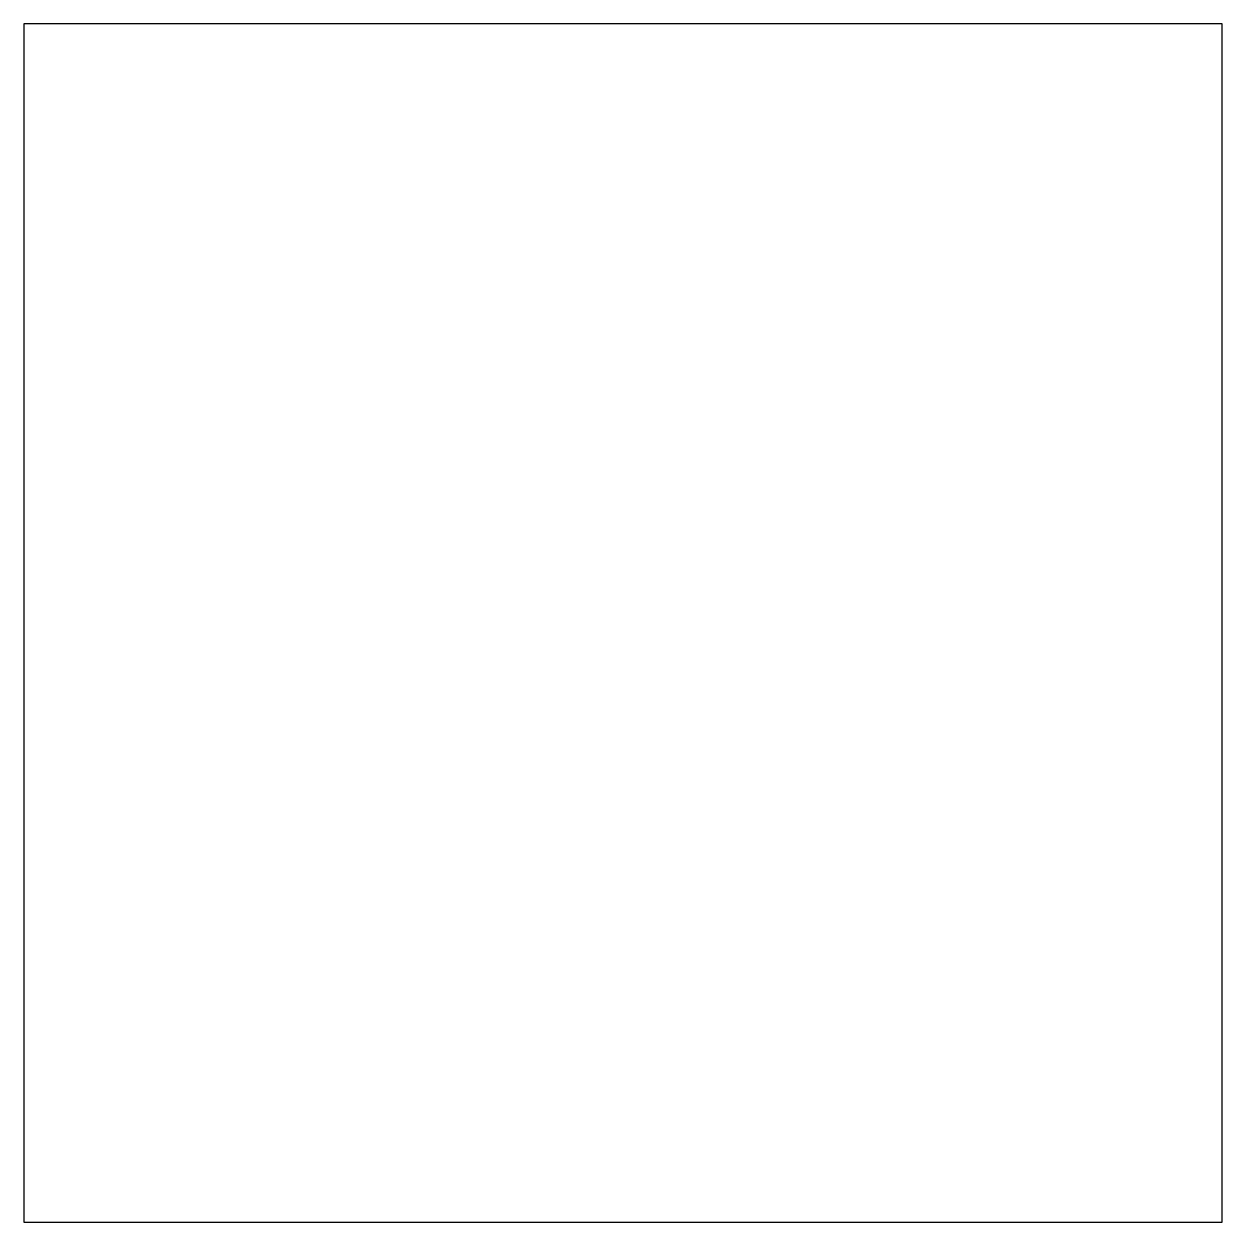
# Model space of a CAD drawing. Header units: millimetres. Extents: x 4.5 to 5.5, y 4.5 to 5.5.
import ezdxf

# ---------------------------------------------------------------- set-up
doc = ezdxf.new("R2010")
doc.units = ezdxf.units.MM
doc.layers.add('L0_Copper', color=7, linetype='CONTINUOUS')

msp = doc.modelspace()

# ---------------------------------------------------------------- linework, layer by layer
at = {"layer": 'L0_Copper', "color": 35, "true_color": 0xb87333}
msp.add_lwpolyline([(4.5, 4.5), (5.5, 4.5), (5.5, 5.5), (4.5, 5.5)], close=True, dxfattribs=at)

doc.saveas('drawing.dxf')
